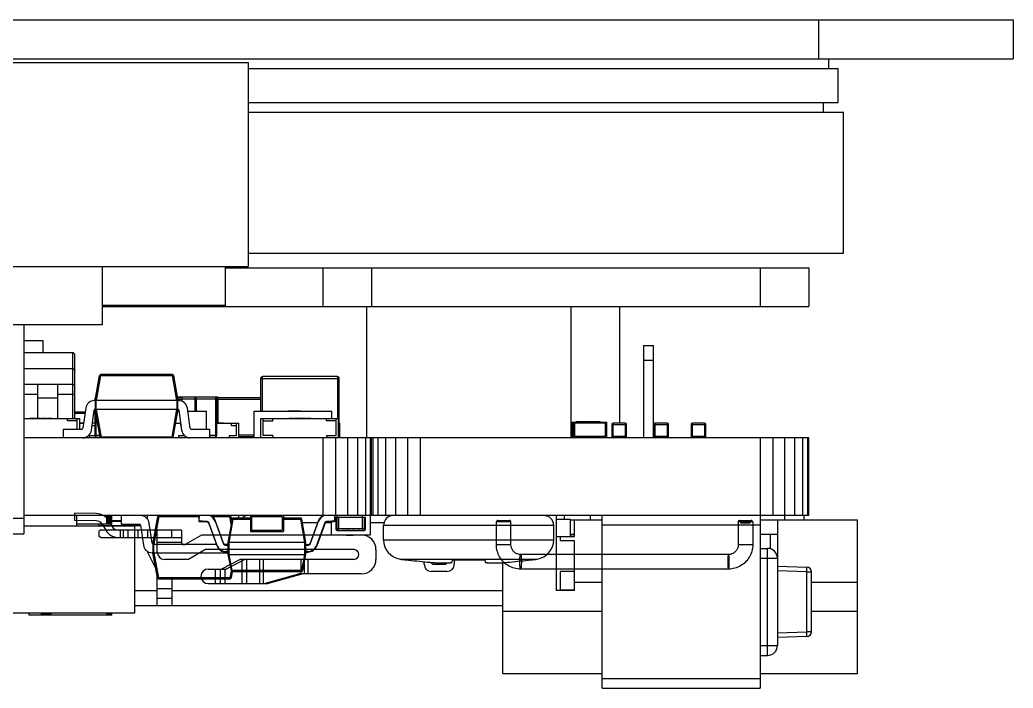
# Model space of a CAD drawing. Header units: inches. Extents: x -190 to 160, y -110 to 38.
# Drawn here: x -60.09 to -39.66, y -106.42 to -92.67 of the extents above; entities that cross this region are included whole.
import ezdxf

# ---------------------------------------------------------------- set-up
doc = ezdxf.new("R2010")
doc.units = ezdxf.units.IN
doc.header["$LTSCALE"] = 1.21
doc.header["$MEASUREMENT"] = 0
doc.layers.get('0').update_dxf_attribs({"linetype": 'CONTINUOUS'})
doc.layers.add('02___PRT_ALL_AXES', color=7, linetype='CONTINUOUS')
doc.layers.add('INTFCLR_1294190', color=7, linetype='CONTINUOUS')

msp = doc.modelspace()

# ---------------------------------------------------------------- linework, layer by layer
at = {"color": 7, "linetype": 'Continuous'}
for p, q in [((-152.059, -92.674), (-39.659, -92.674)), ((-43.659, -92.674), (-43.659, -93.474)), ((-39.659, -92.674), (-39.659, -93.474)), ((-152.059, -93.474), (-39.659, -93.474)), ((-68.124, -93.55), (-55.394, -93.55)), ((-55.394, -93.55), (-55.394, -97.749)), ((-43.459, -93.474), (-43.459, -93.674)), ((-55.394, -93.674), (-43.259, -93.674)), ((-43.259, -94.374), (-43.259, -93.674)), ((-55.394, -94.374), (-43.259, -94.374)), ((-43.559, -94.574), (-43.559, -94.374)), ((-55.394, -94.574), (-43.149, -94.574)), ((-43.149, -97.474), (-43.149, -94.574)), ((-55.394, -97.474), (-43.149, -97.474)), ((-68.124, -97.749), (-55.394, -97.749)), ((-58.394, -97.749), (-58.394, -98.949)), ((-55.869, -97.749), (-55.869, -98.549)), ((-55.859, -97.774), (-43.859, -97.774)), ((-55.859, -98.574), (-55.859, -97.774)), ((-53.859, -97.774), (-53.859, -98.574)), ((-52.859, -97.774), (-52.859, -98.574)), ((-44.859, -97.774), (-44.859, -98.574)), ((-43.859, -97.774), (-43.859, -98.574)), ((-55.869, -98.549), (-58.394, -98.549)), ((-58.394, -98.574), (-43.859, -98.574)), ((-52.959, -98.574), (-52.959, -101.274)), ((-48.759, -98.574), (-48.759, -101.274)), ((-47.759, -98.574), (-47.759, -100.969)), ((-58.394, -98.949), (-64.394, -98.949)), ((-60.009, -98.949), (-60.009, -103.249)), ((-60.009, -99.274), (-59.608, -99.274)), ((-59.608, -99.524), (-59.608, -99.274)), ((-47.259, -99.374), (-47.059, -99.374)), ((-47.259, -99.374), (-47.259, -101.274)), ((-47.059, -101.274), (-47.059, -99.374)), ((-59.009, -99.524), (-60.009, -99.524)), ((-59.009, -99.524), (-59.009, -100.874)), ((-58.959, -100.874), (-58.959, -99.574)), ((-47.259, -99.674), (-47.059, -99.674)), ((-59.009, -99.853), (-60.009, -99.853)), ((-58.54, -100.509), (-58.449, -99.99)), ((-58.429, -99.99), (-58.521, -100.509)), ((-58.449, -99.99), (-58.429, -99.99)), ((-56.952, -99.974), (-58.429, -99.974)), ((-58.429, -99.99), (-58.429, -99.974)), ((-58.429, -99.99), (-56.952, -99.99)), ((-56.952, -99.974), (-56.952, -99.99)), ((-56.86, -100.509), (-56.952, -99.99)), ((-56.952, -99.99), (-56.932, -99.99)), ((-56.932, -99.99), (-56.84, -100.509)), ((-55.139, -100.053), (-53.519, -100.053)), ((-55.139, -100.053), (-55.139, -100.724)), ((-53.559, -100.013), (-55.099, -100.013)), ((-55.099, -100.724), (-55.099, -100.013)), ((-53.559, -100.013), (-53.559, -100.874)), ((-53.519, -101.193), (-53.519, -100.053)), ((-59.009, -100.174), (-60.009, -100.174)), ((-59.719, -100.873), (-59.719, -100.174)), ((-59.319, -100.174), (-59.319, -100.874)), ((-59.009, -100.174), (-58.959, -100.179)), ((-60.009, -100.374), (-59.719, -100.374)), ((-59.719, -100.449), (-59.319, -100.449)), ((-59.319, -100.374), (-59.009, -100.374)), ((-59.009, -100.374), (-58.959, -100.372)), ((-58.558, -100.509), (-58.54, -100.509)), ((-58.551, -100.469), (-58.533, -100.469)), ((-58.551, -100.469), (-58.551, -100.509)), ((-58.54, -100.509), (-58.54, -100.689)), ((-58.54, -100.509), (-58.521, -100.509)), ((-56.86, -100.509), (-58.52, -100.509)), ((-58.52, -100.689), (-58.52, -100.509)), ((-56.86, -100.509), (-56.86, -100.689)), ((-56.86, -100.509), (-56.84, -100.509)), ((-56.76, -100.449), (-56.851, -100.449)), ((-56.846, -100.479), (-56.76, -100.479)), ((-56.84, -100.509), (-56.823, -100.509)), ((-56.84, -100.689), (-56.84, -100.509)), ((-56.009, -100.439), (-56.826, -100.439)), ((-56.826, -100.449), (-56.826, -100.439)), ((-56.76, -100.439), (-56.76, -100.521)), ((-56.76, -100.469), (-56.009, -100.469)), ((-56.49, -100.439), (-56.49, -100.724)), ((-56.46, -100.724), (-56.46, -100.469)), ((-56.066, -100.439), (-56.066, -101.259)), ((-56.036, -101.229), (-56.036, -100.469)), ((-56.009, -100.973), (-56.009, -100.439)), ((-55.139, -100.449), (-56.009, -100.449)), ((-56.009, -100.479), (-55.139, -100.479)), ((-58.736, -100.664), (-58.794, -101.077)), ((-58.619, -101.119), (-58.561, -100.706)), ((-58.551, -100.692), (-58.551, -101.229)), ((-58.44, -101.257), (-58.54, -100.689)), ((-58.54, -100.689), (-58.52, -100.689)), ((-56.86, -100.689), (-58.521, -100.689)), ((-58.521, -100.689), (-58.421, -101.257)), ((-56.96, -101.257), (-56.86, -100.689)), ((-56.84, -100.689), (-56.941, -101.257)), ((-56.86, -100.689), (-56.84, -100.689)), ((-56.847, -100.724), (-56.818, -100.724)), ((-56.82, -100.706), (-56.762, -101.119)), ((-56.586, -101.077), (-56.644, -100.664)), ((-56.636, -100.724), (-56.251, -100.724)), ((-56.251, -101.094), (-56.251, -100.724)), ((-55.271, -100.724), (-53.671, -100.724)), ((-55.271, -101.274), (-55.271, -100.724)), ((-54.32, -100.723), (-54.57, -100.723)), ((-54.57, -100.723), (-54.57, -100.724)), ((-54.55, -100.723), (-54.55, -100.724)), ((-54.488, -100.723), (-54.488, -100.724)), ((-54.41, -100.723), (-54.41, -100.724)), ((-54.386, -100.723), (-54.386, -100.724)), ((-54.32, -100.723), (-54.32, -100.724)), ((-53.671, -100.874), (-53.671, -100.724)), ((-60.009, -100.874), (-58.859, -100.874)), ((-59.88, -100.873), (-59.885, -100.873)), ((-59.885, -100.873), (-59.885, -100.874)), ((-59.783, -100.873), (-59.879, -100.873)), ((-59.879, -100.873), (-59.879, -100.874)), ((-59.834, -100.873), (-59.834, -100.874)), ((-59.786, -100.874), (-59.786, -100.873)), ((-59.783, -100.873), (-59.783, -100.874)), ((-59.666, -100.873), (-59.768, -100.873)), ((-59.768, -100.873), (-59.768, -100.874)), ((-59.717, -100.873), (-59.717, -100.874)), ((-59.666, -100.873), (-59.666, -100.874)), ((-59.65, -100.873), (-59.651, -100.873)), ((-59.651, -100.873), (-59.651, -100.874)), ((-59.551, -100.873), (-59.648, -100.873)), ((-59.648, -100.873), (-59.648, -100.874)), ((-59.605, -100.873), (-59.605, -100.874)), ((-59.551, -100.873), (-59.551, -100.874)), ((-59.433, -100.873), (-59.535, -100.873)), ((-59.535, -100.873), (-59.535, -100.874)), ((-59.484, -100.873), (-59.484, -100.874)), ((-59.433, -100.873), (-59.433, -100.874)), ((-59.109, -100.924), (-59.109, -100.874)), ((-58.909, -100.924), (-59.109, -100.924)), ((-58.748, -100.749), (-58.959, -100.749)), ((-58.959, -100.769), (-58.751, -100.769)), ((-58.909, -101.094), (-58.909, -100.874)), ((-58.859, -101.094), (-58.859, -100.874)), ((-58.568, -100.759), (-58.551, -100.759)), ((-58.551, -100.739), (-58.565, -100.739)), ((-58.521, -101.259), (-58.521, -100.798)), ((-55.134, -100.874), (-53.529, -100.874)), ((-55.134, -101.274), (-55.134, -100.874)), ((-55.084, -101.224), (-55.084, -100.874)), ((-55.084, -100.924), (-54.884, -100.924)), ((-54.884, -100.924), (-54.884, -100.874)), ((-54.555, -100.873), (-54.56, -100.873)), ((-54.56, -100.873), (-54.56, -100.874)), ((-54.453, -100.873), (-54.554, -100.873)), ((-54.554, -100.873), (-54.554, -100.874)), ((-54.509, -100.873), (-54.509, -100.874)), ((-54.461, -100.874), (-54.461, -100.873)), ((-54.458, -100.873), (-54.458, -100.874)), ((-54.456, -100.874), (-54.456, -100.873)), ((-54.453, -100.873), (-54.453, -100.874)), ((-54.336, -100.873), (-54.443, -100.873)), ((-54.443, -100.873), (-54.443, -100.874)), ((-54.392, -100.873), (-54.392, -100.874)), ((-54.341, -100.873), (-54.341, -100.874)), ((-54.336, -100.873), (-54.336, -100.874)), ((-54.325, -100.873), (-54.326, -100.873)), ((-54.326, -100.873), (-54.326, -100.874)), ((-54.22, -100.873), (-54.323, -100.873)), ((-54.323, -100.873), (-54.323, -100.874)), ((-54.28, -100.873), (-54.28, -100.874)), ((-54.225, -100.873), (-54.225, -100.874)), ((-54.22, -100.873), (-54.22, -100.874)), ((-54.103, -100.873), (-54.21, -100.873)), ((-54.21, -100.873), (-54.21, -100.874)), ((-54.159, -100.873), (-54.159, -100.874)), ((-54.108, -100.873), (-54.108, -100.874)), ((-54.103, -100.873), (-54.103, -100.874)), ((-53.784, -100.924), (-53.784, -100.874)), ((-53.584, -100.924), (-53.784, -100.924)), ((-53.584, -101.224), (-53.584, -100.874)), ((-53.534, -101.274), (-53.534, -100.874)), ((-53.529, -101.274), (-53.529, -100.874)), ((-59.19, -101.094), (-58.814, -101.094)), ((-59.19, -101.274), (-59.19, -101.094)), ((-58.78, -100.973), (-58.859, -100.973)), ((-58.859, -100.974), (-58.78, -100.974)), ((-58.819, -100.973), (-58.819, -100.974)), ((-58.551, -101.024), (-58.605, -101.024)), ((-58.551, -100.974), (-58.598, -100.974)), ((-56.891, -100.974), (-56.783, -100.974)), ((-56.78, -101.024), (-56.78, -100.991)), ((-56.776, -101.024), (-56.78, -101.024)), ((-56.567, -101.094), (-56.19, -101.094)), ((-56.19, -101.094), (-56.19, -101.274)), ((-55.994, -100.973), (-56.036, -100.973)), ((-56.036, -100.974), (-55.584, -100.974)), ((-55.994, -100.973), (-55.994, -100.974)), ((-55.903, -100.973), (-55.985, -100.973)), ((-55.985, -100.973), (-55.985, -100.974)), ((-55.944, -100.973), (-55.944, -100.974)), ((-55.903, -100.973), (-55.903, -100.974)), ((-55.734, -101.024), (-55.734, -100.974)), ((-55.634, -101.024), (-55.734, -101.024)), ((-55.634, -101.224), (-55.634, -100.974)), ((-55.584, -101.274), (-55.584, -100.974)), ((-53.509, -100.974), (-53.519, -100.974)), ((-53.509, -101.274), (-53.509, -100.974)), ((-48.729, -100.949), (-48.019, -100.949)), ((-48.729, -101.274), (-48.729, -100.949)), ((-48.699, -101.274), (-48.699, -100.949)), ((-48.044, -100.974), (-48.674, -100.974)), ((-48.674, -101.249), (-48.674, -100.974)), ((-48.649, -100.949), (-48.649, -100.974)), ((-48.648, -100.939), (-48.49, -100.939)), ((-48.648, -100.949), (-48.648, -100.939)), ((-48.599, -100.949), (-48.599, -100.974)), ((-48.569, -100.949), (-48.569, -100.939)), ((-48.561, -100.949), (-48.561, -100.939)), ((-48.533, -100.949), (-48.533, -100.939)), ((-48.524, -100.949), (-48.524, -100.939)), ((-48.524, -100.949), (-48.524, -100.939)), ((-48.49, -100.949), (-48.49, -100.939)), ((-48.487, -100.939), (-48.386, -100.939)), ((-48.487, -100.949), (-48.487, -100.939)), ((-48.436, -100.949), (-48.436, -100.939)), ((-48.386, -100.939), (-48.385, -100.939)), ((-48.386, -100.949), (-48.386, -100.939)), ((-48.385, -100.949), (-48.385, -100.939)), ((-48.372, -100.939), (-48.27, -100.939)), ((-48.372, -100.949), (-48.372, -100.939)), ((-48.37, -100.949), (-48.37, -100.939)), ((-48.325, -100.949), (-48.325, -100.939)), ((-48.276, -100.949), (-48.276, -100.939)), ((-48.27, -100.949), (-48.27, -100.939)), ((-48.27, -100.949), (-48.27, -100.939)), ((-48.257, -100.939), (-48.155, -100.939)), ((-48.257, -100.949), (-48.257, -100.939)), ((-48.205, -100.949), (-48.205, -100.939)), ((-48.155, -100.939), (-48.155, -100.939)), ((-48.155, -100.949), (-48.155, -100.939)), ((-48.155, -100.949), (-48.155, -100.939)), ((-48.119, -100.949), (-48.119, -100.974)), ((-48.069, -100.949), (-48.069, -100.974)), ((-48.044, -101.249), (-48.044, -100.974)), ((-48.019, -101.274), (-48.019, -100.949)), ((-48.019, -101.274), (-48.019, -100.949)), ((-47.916, -101), (-47.611, -101)), ((-47.916, -101), (-47.916, -101.243)), ((-47.642, -100.969), (-47.885, -100.969)), ((-47.885, -101.274), (-47.885, -100.969)), ((-47.814, -100.967), (-47.707, -100.967)), ((-47.814, -100.967), (-47.814, -100.969)), ((-47.812, -100.967), (-47.812, -100.969)), ((-47.804, -100.967), (-47.804, -100.969)), ((-47.795, -100.969), (-47.795, -100.967)), ((-47.707, -100.967), (-47.707, -100.969)), ((-47.642, -100.969), (-47.642, -101.274)), ((-47.611, -101.243), (-47.611, -101)), ((-47.051, -101), (-46.746, -101)), ((-47.051, -101), (-47.051, -101.243)), ((-46.777, -100.969), (-47.021, -100.969)), ((-47.021, -101.274), (-47.021, -100.969)), ((-46.949, -100.967), (-46.842, -100.967)), ((-46.949, -100.967), (-46.949, -100.969)), ((-46.947, -100.967), (-46.947, -100.969)), ((-46.939, -100.967), (-46.939, -100.969)), ((-46.93, -100.969), (-46.93, -100.967)), ((-46.842, -100.967), (-46.842, -100.969)), ((-46.777, -100.969), (-46.777, -101.274)), ((-46.746, -101.243), (-46.746, -101)), ((-46.284, -101), (-45.98, -101)), ((-46.284, -101), (-46.284, -101.243)), ((-46.01, -100.969), (-46.254, -100.969)), ((-46.254, -101.274), (-46.254, -100.969)), ((-46.182, -100.967), (-46.075, -100.967)), ((-46.182, -100.967), (-46.182, -100.969)), ((-46.181, -100.967), (-46.181, -100.969)), ((-46.172, -100.967), (-46.172, -100.969)), ((-46.163, -100.969), (-46.163, -100.967)), ((-46.075, -100.967), (-46.075, -100.969)), ((-46.01, -100.969), (-46.01, -101.274)), ((-45.98, -101.243), (-45.98, -101)), ((-43.859, -101.274), (-60.009, -101.274)), ((-58.659, -101.224), (-58.551, -101.224)), ((-58.659, -101.224), (-58.659, -101.274)), ((-58.445, -101.229), (-58.551, -101.229)), ((-58.521, -101.259), (-58.44, -101.259)), ((-58.459, -101.274), (-58.459, -101.259)), ((-58.459, -101.274), (-58.459, -101.259)), ((-58.421, -101.257), (-58.44, -101.257)), ((-56.96, -101.257), (-58.421, -101.257)), ((-56.941, -101.257), (-56.96, -101.257)), ((-56.83, -101.224), (-56.707, -101.224)), ((-56.83, -101.224), (-56.83, -101.274)), ((-56.63, -101.274), (-56.63, -101.267)), ((-56.036, -101.229), (-56.19, -101.229)), ((-56.19, -101.259), (-56.066, -101.259)), ((-55.784, -101.224), (-55.634, -101.224)), ((-55.784, -101.224), (-55.784, -101.274)), ((-55.271, -101.219), (-55.584, -101.219)), ((-55.584, -101.249), (-55.271, -101.249)), ((-54.884, -101.224), (-55.084, -101.224)), ((-54.884, -101.224), (-54.884, -101.274)), ((-53.85, -102.874), (-53.85, -101.274)), ((-53.784, -101.224), (-53.584, -101.224)), ((-53.784, -101.224), (-53.784, -101.274)), ((-53.589, -102.874), (-53.589, -101.274)), ((-53.519, -101.193), (-53.529, -101.193)), ((-53.345, -102.874), (-53.345, -101.274)), ((-53.137, -102.874), (-53.137, -101.274)), ((-52.976, -102.874), (-52.976, -101.274)), ((-52.876, -102.874), (-52.876, -101.274)), ((-52.858, -102.874), (-52.858, -101.274)), ((-52.824, -102.874), (-52.824, -101.274)), ((-52.723, -102.874), (-52.723, -101.274)), ((-52.563, -102.874), (-52.563, -101.274)), ((-52.354, -102.874), (-52.354, -101.274)), ((-52.111, -102.874), (-52.111, -101.274)), ((-51.85, -102.874), (-51.85, -101.274)), ((-48.044, -101.249), (-48.674, -101.249)), ((-48.599, -101.249), (-48.599, -101.274)), ((-48.599, -101.249), (-48.599, -101.274)), ((-48.399, -101.274), (-48.399, -101.249)), ((-48.119, -101.249), (-48.119, -101.274)), ((-47.611, -101.243), (-47.916, -101.243)), ((-46.746, -101.243), (-47.051, -101.243)), ((-45.98, -101.243), (-46.284, -101.243)), ((-44.859, -101.274), (-44.859, -106.424)), ((-44.598, -102.874), (-44.598, -101.274)), ((-44.354, -102.874), (-44.354, -101.274)), ((-44.146, -102.874), (-44.146, -101.274)), ((-43.985, -102.874), (-43.985, -101.274)), ((-43.885, -102.874), (-43.885, -101.274)), ((-43.859, -102.874), (-43.859, -101.274)), ((-63.509, -102.929), (-60.009, -102.929)), ((-43.859, -102.874), (-60.009, -102.874)), ((-58.922, -102.874), (-58.922, -103.094)), ((-58.298, -103.049), (-58.298, -102.874)), ((-58.277, -103.049), (-58.277, -102.874)), ((-58.258, -103.049), (-58.258, -102.874)), ((-58.241, -103.049), (-58.241, -102.874)), ((-58.227, -103.049), (-58.227, -102.874)), ((-58.215, -103.049), (-58.215, -102.874)), ((-58.206, -103.049), (-58.206, -102.874)), ((-58.2, -103.049), (-58.2, -102.874)), ((-58.197, -103.049), (-58.197, -102.874)), ((-58.197, -102.974), (-58.002, -102.974)), ((-58.002, -103.054), (-58.002, -102.874)), ((-57.465, -102.946), (-57.465, -102.874)), ((-57.352, -103.459), (-57.252, -102.89)), ((-57.232, -102.89), (-57.332, -103.459)), ((-57.252, -102.89), (-57.232, -102.89)), ((-57.232, -102.89), (-56.407, -102.89)), ((-56.407, -102.874), (-56.412, -102.984)), ((-56.403, -102.994), (-56.396, -102.874)), ((-56.137, -102.89), (-55.772, -102.89)), ((-55.724, -102.945), (-55.809, -103.424)), ((-55.784, -103.424), (-55.7, -102.945)), ((-55.743, -103.052), (-55.772, -102.89)), ((-55.772, -102.89), (-55.752, -102.89)), ((-55.752, -102.89), (-55.733, -102.996)), ((-55.724, -102.945), (-55.7, -102.945)), ((-55.349, -102.924), (-55.7, -102.924)), ((-55.7, -102.945), (-55.7, -102.924)), ((-55.7, -102.945), (-55.349, -102.945)), ((-55.593, -102.874), (-55.593, -102.924)), ((-55.349, -102.874), (-55.349, -103.199)), ((-55.349, -102.874), (-55.349, -103.199)), ((-54.694, -102.899), (-55.324, -102.899)), ((-55.324, -102.899), (-55.324, -103.174)), ((-55.249, -102.874), (-55.249, -102.899)), ((-55.002, -102.874), (-55.002, -102.899)), ((-54.835, -102.874), (-54.835, -102.899)), ((-54.769, -102.899), (-54.769, -102.874)), ((-54.769, -102.874), (-54.769, -102.899)), ((-54.694, -102.899), (-54.694, -103.174)), ((-54.669, -102.874), (-54.669, -103.199)), ((-54.318, -102.924), (-54.669, -102.924)), ((-54.669, -102.945), (-54.318, -102.945)), ((-54.318, -102.924), (-54.318, -102.945)), ((-54.318, -102.945), (-54.233, -103.424)), ((-54.318, -102.945), (-54.293, -102.945)), ((-54.209, -103.424), (-54.293, -102.945)), ((-53.621, -102.874), (-53.615, -102.994)), ((-53.605, -102.984), (-53.611, -102.874)), ((-53.59, -102.904), (-52.981, -102.904)), ((-53.59, -102.904), (-53.59, -103.148)), ((-53.56, -103.179), (-53.56, -102.874)), ((-53.529, -103.179), (-53.529, -102.904)), ((-53.042, -103.179), (-53.042, -102.874)), ((-53.011, -102.904), (-53.011, -103.179)), ((-52.981, -103.148), (-52.981, -102.904)), ((-52.886, -102.874), (-52.886, -103.274)), ((-49.059, -102.874), (-49.059, -104.414)), ((-49.059, -102.944), (-48.768, -102.944)), ((-48.889, -102.944), (-48.889, -102.874)), ((-48.768, -102.944), (-48.768, -103.304)), ((-48.768, -102.964), (-48.109, -102.964)), ((-48.679, -103.304), (-48.679, -102.964)), ((-48.359, -102.874), (-48.359, -102.964)), ((-48.109, -106.424), (-48.109, -102.874)), ((-45.285, -102.974), (-45.045, -102.974)), ((-44.859, -102.964), (-42.859, -102.964)), ((-44.509, -102.964), (-44.509, -105.549)), ((-44.359, -102.874), (-44.359, -102.964)), ((-43.965, -102.874), (-43.965, -102.964)), ((-42.859, -106.124), (-42.859, -102.964)), ((-57.722, -103.094), (-60.009, -103.094)), ((-58.197, -103.049), (-58.922, -103.049)), ((-58.465, -103.049), (-58.465, -103.094)), ((-57.606, -103.086), (-58.465, -103.086)), ((-58.197, -102.986), (-58.002, -102.986)), ((-57.626, -103.054), (-58.002, -103.054)), ((-57.722, -104.874), (-57.722, -103.094)), ((-57.606, -103.071), (-57.548, -103.484)), ((-57.372, -103.442), (-57.43, -103.029)), ((-56.253, -102.992), (-56.412, -102.984)), ((-56.403, -102.994), (-56.253, -103.002)), ((-56.253, -102.992), (-56.253, -103.002)), ((-56.205, -103.038), (-56.195, -103.035)), ((-56.205, -103.038), (-56.04, -103.489)), ((-56.031, -103.486), (-56.195, -103.035)), ((-56.073, -102.99), (-56.064, -102.987)), ((-56.073, -102.99), (-55.909, -103.441)), ((-55.9, -103.438), (-56.064, -102.987)), ((-55.324, -103.174), (-54.694, -103.174)), ((-55.299, -103.199), (-55.299, -103.174)), ((-55.249, -103.174), (-55.249, -103.199)), ((-54.769, -103.174), (-54.769, -103.199)), ((-54.719, -103.199), (-54.719, -103.174)), ((-53.968, -103.024), (-54.279, -103.024)), ((-53.954, -102.987), (-54.118, -103.438)), ((-54.109, -103.441), (-53.945, -102.99)), ((-53.823, -103.035), (-53.987, -103.486)), ((-53.977, -103.489), (-53.813, -103.038)), ((-53.954, -102.987), (-53.945, -102.99)), ((-53.823, -103.035), (-53.813, -103.038)), ((-53.686, -103.024), (-53.805, -103.024)), ((-53.605, -102.984), (-53.765, -102.992)), ((-53.764, -103.002), (-53.765, -102.992)), ((-53.764, -103.002), (-53.615, -102.994)), ((-53.686, -102.998), (-53.686, -103.274)), ((-52.981, -103.148), (-53.59, -103.148)), ((-53.56, -103.179), (-53.011, -103.179)), ((-53.467, -103.179), (-53.467, -103.181)), ((-53.43, -103.179), (-53.43, -103.181)), ((-53.393, -103.181), (-53.393, -103.179)), ((-53.369, -103.179), (-53.369, -103.181)), ((-53.366, -103.181), (-53.366, -103.179)), ((-53.329, -103.181), (-53.329, -103.179)), ((-53.292, -103.181), (-53.292, -103.179)), ((-53.262, -103.179), (-53.262, -103.181)), ((-53.225, -103.179), (-53.225, -103.181)), ((-53.188, -103.181), (-53.188, -103.179)), ((-53.16, -103.181), (-53.16, -103.179)), ((-53.151, -103.181), (-53.151, -103.179)), ((-53.114, -103.181), (-53.114, -103.179)), ((-53.097, -103.179), (-53.097, -103.181)), ((-53.086, -103.181), (-53.086, -103.179)), ((-52.602, -103.024), (-52.886, -103.024)), ((-52.609, -103.074), (-49.109, -103.074)), ((-52.609, -103.374), (-52.609, -103.074)), ((-49.109, -103.374), (-49.109, -103.074)), ((-44.859, -103.074), (-48.109, -103.074)), ((-45.264, -103.025), (-45.067, -103.025)), ((-63.509, -103.249), (-60.009, -103.249)), ((-55.349, -103.199), (-54.669, -103.199)), ((-55.213, -103.199), (-55.213, -103.209)), ((-54.805, -103.209), (-55.213, -103.209)), ((-55.21, -103.199), (-55.21, -103.209)), ((-55.197, -103.199), (-55.197, -103.209)), ((-55.174, -103.199), (-55.174, -103.209)), ((-55.163, -103.199), (-55.163, -103.209)), ((-55.137, -103.199), (-55.137, -103.209)), ((-55.086, -103.199), (-55.086, -103.209)), ((-55.035, -103.199), (-55.035, -103.209)), ((-55.022, -103.199), (-55.022, -103.209)), ((-54.92, -103.199), (-54.92, -103.209)), ((-54.907, -103.199), (-54.907, -103.209)), ((-54.855, -103.199), (-54.855, -103.209)), ((-54.805, -103.199), (-54.805, -103.209)), ((-52.886, -103.274), (-53.686, -103.274)), ((-53.393, -103.181), (-53.467, -103.181)), ((-53.381, -103.275), (-53.381, -103.274)), ((-53.381, -103.275), (-53.231, -103.275)), ((-53.292, -103.181), (-53.369, -103.181)), ((-53.342, -103.275), (-53.342, -103.274)), ((-53.311, -103.275), (-53.311, -103.274)), ((-53.311, -103.274), (-53.311, -103.275)), ((-53.277, -103.275), (-53.277, -103.274)), ((-53.188, -103.181), (-53.262, -103.181)), ((-53.231, -103.275), (-53.231, -103.274)), ((-53.086, -103.181), (-53.16, -103.181)), ((-49.059, -103.304), (-48.679, -103.304)), ((-48.979, -103.304), (-48.979, -103.392)), ((-48.679, -103.264), (-48.768, -103.264)), ((-48.759, -103.304), (-48.759, -103.264)), ((-48.759, -103.294), (-48.679, -103.294)), ((-44.509, -103.264), (-44.859, -103.264)), ((-44.659, -103.264), (-44.659, -103.549)), ((-57.352, -103.459), (-57.352, -103.639)), ((-57.332, -103.459), (-57.352, -103.459)), ((-57.332, -103.459), (-56.051, -103.459)), ((-57.332, -103.639), (-57.332, -103.459)), ((-56.031, -103.486), (-56.04, -103.489)), ((-55.9, -103.438), (-55.909, -103.441)), ((-55.885, -103.459), (-55.809, -103.459)), ((-55.809, -103.474), (-55.848, -103.474)), ((-55.848, -103.484), (-55.848, -103.474)), ((-55.848, -103.484), (-55.809, -103.484)), ((-55.809, -103.424), (-55.809, -103.674)), ((-55.809, -103.424), (-55.784, -103.424)), ((-54.234, -103.424), (-55.784, -103.424)), ((-55.784, -103.674), (-55.784, -103.424)), ((-54.234, -103.424), (-54.234, -103.674)), ((-54.233, -103.424), (-54.209, -103.424)), ((-54.209, -103.674), (-54.209, -103.424)), ((-54.17, -103.474), (-54.209, -103.474)), ((-54.209, -103.484), (-54.17, -103.484)), ((-54.17, -103.474), (-54.17, -103.484)), ((-54.109, -103.441), (-54.118, -103.438)), ((-53.977, -103.489), (-53.987, -103.486)), ((-48.679, -103.392), (-48.979, -103.392)), ((-48.679, -104.414), (-48.679, -103.392)), ((-44.859, -103.549), (-44.709, -103.549)), ((-44.709, -105.749), (-44.709, -103.549)), ((-57.465, -103.611), (-57.465, -103.624)), ((-57.465, -103.624), (-57.294, -103.967)), ((-57.352, -103.639), (-57.37, -103.639)), ((-57.26, -104.157), (-57.352, -103.639)), ((-57.332, -103.639), (-57.352, -103.639)), ((-57.332, -103.639), (-55.809, -103.639)), ((-57.332, -103.639), (-57.241, -104.157)), ((-55.809, -103.614), (-55.848, -103.614)), ((-55.848, -103.624), (-55.848, -103.614)), ((-55.848, -103.624), (-55.809, -103.624)), ((-55.809, -103.674), (-55.745, -104.004)), ((-55.809, -103.674), (-55.784, -103.674)), ((-55.784, -103.674), (-54.234, -103.674)), ((-55.72, -104.004), (-55.784, -103.674)), ((-54.233, -103.674), (-54.298, -104.004)), ((-54.273, -104.004), (-54.209, -103.674)), ((-54.233, -103.674), (-54.209, -103.674)), ((-54.17, -103.614), (-54.209, -103.614)), ((-54.209, -103.624), (-54.17, -103.624)), ((-54.17, -103.614), (-54.17, -103.624)), ((-52.143, -103.787), (-52.142, -103.782)), ((-51.201, -103.83), (-51.192, -103.782)), ((-51.155, -103.783), (-51.155, -103.874)), ((-50.525, -103.782), (-50.517, -103.83)), ((-49.575, -103.782), (-49.574, -103.787)), ((-44.859, -103.749), (-44.509, -103.749)), ((-44.509, -103.674), (-44.525, -103.674)), ((-51.775, -103.874), (-51.775, -103.824)), ((-51.605, -103.874), (-51.644, -103.835)), ((-51.605, -103.874), (-51.325, -103.874)), ((-51.299, -103.847), (-51.325, -103.874)), ((-50.159, -106.124), (-50.159, -103.841)), ((-44.509, -103.913), (-43.905, -103.934)), ((-43.905, -104.034), (-43.905, -103.934)), ((-57.265, -104.724), (-57.265, -104.129)), ((-57.241, -104.157), (-57.26, -104.157)), ((-55.763, -104.157), (-57.241, -104.157)), ((-57.241, -104.174), (-57.241, -104.157)), ((-57.241, -104.174), (-55.763, -104.174)), ((-56.965, -104.174), (-56.965, -104.724)), ((-55.763, -104.157), (-55.738, -104.016)), ((-55.763, -104.157), (-55.763, -104.174)), ((-55.743, -104.157), (-55.763, -104.157)), ((-55.72, -104.004), (-55.745, -104.004)), ((-55.72, -104.024), (-55.743, -104.157)), ((-54.298, -104.004), (-55.72, -104.004)), ((-55.72, -104.024), (-55.72, -104.004)), ((-55.72, -104.024), (-54.298, -104.024)), ((-54.298, -104.004), (-54.298, -104.024)), ((-54.273, -104.004), (-54.298, -104.004)), ((-51.305, -104.024), (-51.625, -104.024)), ((-48.679, -104.024), (-48.979, -104.024)), ((-48.979, -104.024), (-48.979, -104.404)), ((-43.905, -104.034), (-44.509, -104.013)), ((-43.905, -104.034), (-43.809, -104.034)), ((-43.905, -105.264), (-43.905, -104.034)), ((-43.809, -105.264), (-43.809, -104.034)), ((-57.265, -104.374), (-56.965, -104.374)), ((-48.979, -104.404), (-48.679, -104.404)), ((-48.679, -104.244), (-48.109, -104.244)), ((-43.809, -104.244), (-42.859, -104.244)), ((-57.265, -104.424), (-57.722, -104.424)), ((-57.265, -104.574), (-56.965, -104.574)), ((-50.159, -104.424), (-56.965, -104.424)), ((-48.679, -104.414), (-49.059, -104.414)), ((-57.722, -104.724), (-50.159, -104.724)), ((-66.222, -104.874), (-57.722, -104.874)), ((-59.899, -104.924), (-59.899, -104.874)), ((-58.197, -104.924), (-59.899, -104.924)), ((-59.648, -104.924), (-59.648, -104.874)), ((-59.619, -104.924), (-59.619, -104.874)), ((-59.59, -104.924), (-59.59, -104.874)), ((-59.567, -104.924), (-59.567, -104.874)), ((-59.553, -104.924), (-59.553, -104.874)), ((-59.55, -104.924), (-59.55, -104.874)), ((-59.548, -104.924), (-59.548, -104.874)), ((-59.542, -104.924), (-59.542, -104.874)), ((-59.532, -104.924), (-59.532, -104.874)), ((-59.52, -104.924), (-59.52, -104.874)), ((-59.505, -104.924), (-59.505, -104.874)), ((-59.488, -104.924), (-59.488, -104.874)), ((-59.469, -104.924), (-59.469, -104.874)), ((-59.449, -104.924), (-59.449, -104.874)), ((-58.298, -104.924), (-58.298, -104.874)), ((-58.277, -104.924), (-58.277, -104.874)), ((-58.258, -104.924), (-58.258, -104.874)), ((-58.241, -104.924), (-58.241, -104.874)), ((-58.227, -104.924), (-58.227, -104.874)), ((-58.215, -104.924), (-58.215, -104.874)), ((-58.206, -104.924), (-58.206, -104.874)), ((-58.2, -104.924), (-58.2, -104.874)), ((-58.197, -104.924), (-58.197, -104.874)), ((-48.109, -104.844), (-50.159, -104.844)), ((-42.859, -104.844), (-43.809, -104.844)), ((-44.509, -105.285), (-43.905, -105.264)), ((-43.905, -105.364), (-44.509, -105.385)), ((-43.809, -105.264), (-43.905, -105.264)), ((-43.905, -105.364), (-43.905, -105.264)), ((-44.859, -105.549), (-44.509, -105.549)), ((-44.859, -105.749), (-44.709, -105.749)), ((-50.159, -106.124), (-48.109, -106.124)), ((-48.109, -106.224), (-44.859, -106.224)), ((-44.859, -106.124), (-42.859, -106.124)), ((-48.109, -106.424), (-44.859, -106.424))]:
    msp.add_line(p, q, dxfattribs=at)
for centre, radius, start, end in [((-59.009, -99.574), 0.05, 0, 90), ((-58.429, -99.994), 0.02, 90, 170), ((-56.952, -99.994), 0.02, 10, 90), ((-55.099, -100.053), 0.04, 90, 180), ((-53.559, -100.053), 0.04, 0, 90), ((-58.558, -100.689), 0.18, 90, 172), ((-58.521, -100.469), 0.03, 103.4129, 180), ((-56.826, -100.469), 0.03, 90, 137.929), ((-56.823, -100.689), 0.18, 8, 90), ((-56.49, -100.469), 0.03, 0, 90), ((-56.066, -100.469), 0.03, 0, 90), ((-58.541, -100.709), 0.02, 88.8644, 172), ((-56.84, -100.709), 0.02, 8, 91.1356), ((-58.814, -101.074), 0.02, 270, 352), ((-58.797, -101.094), 0.18, 270, 352), ((-56.584, -101.094), 0.18, 188, 270), ((-56.567, -101.074), 0.02, 188, 270), ((-47.885, -101), 0.0305, 90, 180), ((-47.642, -101), 0.0305, 0, 90), ((-47.021, -101), 0.0305, 90, 180), ((-46.777, -101), 0.0305, 0, 90), ((-46.254, -101), 0.0305, 90, 180), ((-46.01, -101), 0.0305, 0, 90), ((-58.521, -101.229), 0.03, 180, 270), ((-56.066, -101.229), 0.03, 270, 0), ((-53.559, -101.193), 0.04, 318.7595, 0), ((-47.885, -101.243), 0.0305, 180, 270), ((-47.642, -101.243), 0.0305, 270, 0), ((-47.021, -101.243), 0.0305, 180, 270), ((-46.777, -101.243), 0.0305, 270, 0), ((-46.254, -101.243), 0.0305, 180, 270), ((-46.01, -101.243), 0.0305, 270, 0), ((-57.608, -103.054), 0.18, 8, 90), ((-56.256, -103.057), 0.195, 20, 69.9948), ((-56.256, -103.057), 0.205, 20, 63.519), ((-55.7, -102.949), 0.025, 90, 170), ((-55.395, -103.054), 0.18, 90, 133.5063), ((-54.318, -102.949), 0.025, 10, 90), ((-53.762, -103.057), 0.205, 116.481, 160), ((-53.762, -103.057), 0.195, 110.0052, 160), ((-53.56, -102.904), 0.0305, 168.75, 180), ((-52.409, -103.074), 0.2, 105, 180), ((-49.309, -103.074), 0.2, 0, 90), ((-45.285, -103.004), 0.03, 315, 90.0155), ((-45.045, -103.004), 0.03, 89.9845, 225), ((-57.626, -103.074), 0.02, 8, 90), ((-56.402, -102.984), 0.01, 177, 267), ((-56.256, -103.057), 0.065, 20, 87), ((-56.256, -103.057), 0.055, 20, 87), ((-53.762, -103.057), 0.065, 93, 160), ((-53.762, -103.057), 0.055, 93, 160), ((-53.615, -102.984), 0.01, 273, 3), ((-53.56, -103.148), 0.0305, 180, 270), ((-53.011, -103.148), 0.0305, 270, 0), ((-57.37, -103.459), 0.18, 188, 270), ((-57.352, -103.439), 0.02, 188, 271.1356), ((-55.848, -103.419), 0.205, 200, 270), ((-55.848, -103.419), 0.195, 200, 270), ((-55.848, -103.419), 0.065, 200, 270), ((-55.848, -103.419), 0.055, 200, 270), ((-54.17, -103.419), 0.055, 270, 340), ((-54.17, -103.419), 0.065, 270, 340), ((-54.17, -103.419), 0.195, 270, 340), ((-54.17, -103.419), 0.205, 270, 340), ((-44.709, -103.749), 0.2, 0, 90), ((-50.859, -94.311), 9.563, 261.5272, 262.279), ((-50.859, -94.254), 9.613, 262.3278, 264.9289), ((-50.859, -94.082), 9.705, 268.0295, 271.9705), ((-50.858, -94.254), 9.613, 275.0711, 277.6722), ((-50.859, -94.311), 9.563, 277.721, 278.4728), ((-51.625, -103.874), 0.15, 180, 270), ((-51.305, -103.874), 0.15, 270, 360), ((-43.909, -104.034), 0.1, 0, 88), ((-57.241, -104.154), 0.02, 190, 270), ((-55.763, -104.154), 0.02, 270, 350), ((-55.72, -103.999), 0.025, 191, 270), ((-54.298, -103.999), 0.025, 270, 349), ((-43.909, -105.264), 0.1, 272, 0), ((-44.709, -105.549), 0.2, 270, 0)]:
    msp.add_arc(centre, radius, start, end, dxfattribs=at)
for centre, start_param, end_param in [((-55.784, -103.803), 0, 0.018208), ((-54.234, -103.803), -0.018208, 0)]:
    msp.add_ellipse(centre, major_axis=(0, 0.129), ratio=0.19438, start_param=start_param, end_param=end_param, dxfattribs=at)
for points, knots in [([(-59.009, -99.853), (-59.002, -99.853), (-58.99, -99.854), (-58.973, -99.861), (-58.962, -99.87), (-58.959, -99.879), (-58.959, -99.883)], [0, 0, 0, 0, 0.31478, 0.592549, 0.816774, 1, 1, 1, 1]), ([(-51.709, -103.83), (-51.676, -103.833), (-51.612, -103.838), (-51.518, -103.844), (-51.432, -103.847), (-51.357, -103.849), (-51.301, -103.848), (-51.265, -103.846), (-51.243, -103.844), (-51.226, -103.841), (-51.215, -103.839), (-51.208, -103.836), (-51.204, -103.834), (-51.201, -103.832), (-51.201, -103.83)], [0, 0, 0, 0, 0.19278, 0.377802, 0.548279, 0.697896, 0.821142, 0.871465, 0.913676, 0.947479, 0.972758, 0.982264, 0.989796, 1, 1, 1, 1]), ([(-50.517, -103.83), (-50.516, -103.832), (-50.514, -103.834), (-50.51, -103.836), (-50.503, -103.839), (-50.492, -103.841), (-50.474, -103.844), (-50.453, -103.846), (-50.416, -103.848), (-50.361, -103.849), (-50.285, -103.847), (-50.199, -103.844), (-50.106, -103.838), (-50.042, -103.833), (-50.009, -103.83)], [0, 0, 0, 0, 0.010205, 0.017738, 0.027246, 0.052529, 0.086338, 0.128556, 0.178889, 0.302157, 0.451802, 0.622302, 0.807323, 1, 1, 1, 1])]:
    msp.add_open_spline(points, degree=3, knots=knots, dxfattribs=at)
for points in [[(-55.784, -103.424), (-55.784, -103.424), (-55.784, -103.424), (-55.784, -103.424)], [(-54.233, -103.424), (-54.234, -103.424), (-54.234, -103.424), (-54.234, -103.424)]]:
    msp.add_open_spline(points, degree=3, dxfattribs=at)
at = {"layer": '02___PRT_ALL_AXES', "color": 7, "linetype": 'Continuous'}
for p, q in [((-52.609, -103.374), (-49.109, -103.374)), ((-52.268, -103.77), (-49.45, -103.77))]:
    msp.add_line(p, q, dxfattribs=at)
for centre, start, end in [((-52.209, -103.374), 180, 261.5272), ((-49.509, -103.374), 278.4728, 0)]:
    msp.add_arc(centre, 0.4, start, end, dxfattribs=at)
at = {"layer": 'INTFCLR_1294190', "color": 6, "linetype": 'Continuous'}
for p, q in [((-58.965, -102.824), (-58.968, -102.974)), ((-58.52, -102.982), (-58.968, -102.974)), ((-58.518, -102.832), (-58.965, -102.824)), ((-58.435, -103.174), (-58.465, -103.204)), ((-57.266, -103.174), (-58.435, -103.174)), ((-58.393, -103.057), (-58.325, -103.174)), ((-58.263, -102.982), (-58.195, -103.099)), ((-58.025, -103.174), (-58.025, -103.324)), ((-57.965, -103.174), (-57.965, -103.324)), ((-57.865, -103.324), (-57.865, -103.174)), ((-57.665, -103.174), (-57.665, -103.324)), ((-57.465, -103.174), (-57.465, -103.324)), ((-57.265, -103.178), (-57.267, -103.175)), ((-56.765, -103.174), (-57.265, -103.174)), ((-57.265, -103.624), (-57.265, -103.178)), ((-56.965, -103.324), (-56.965, -103.174)), ((-56.765, -103.174), (-56.765, -103.424)), ((-49.988, -103.004), (-50.288, -103.004)), ((-50.288, -103.474), (-50.288, -103.004)), ((-49.988, -103.474), (-49.988, -103.004)), ((-45.015, -103.004), (-45.315, -103.004)), ((-45.315, -103.004), (-45.315, -103.474)), ((-45.015, -103.004), (-45.015, -103.474)), ((-58.465, -103.204), (-58.465, -103.294)), ((-58.435, -103.324), (-58.465, -103.294)), ((-58.435, -103.324), (-56.765, -103.324)), ((-56.356, -103.274), (-56.69, -103.467)), ((-53.065, -103.274), (-56.356, -103.274)), ((-56.765, -103.424), (-57.265, -103.424)), ((-56.275, -103.574), (-56.622, -103.774)), ((-53.215, -103.574), (-56.275, -103.574)), ((-52.765, -103.574), (-52.765, -103.774)), ((-49.988, -103.474), (-50.288, -103.474)), ((-45.015, -103.474), (-45.315, -103.474)), ((-56.622, -103.774), (-57.115, -103.774)), ((-55.56, -103.774), (-55.944, -103.974)), ((-55.464, -103.774), (-55.848, -103.974)), ((-53.215, -103.774), (-55.56, -103.774)), ((-55.521, -103.774), (-55.521, -104.274)), ((-55.425, -103.774), (-55.425, -104.274)), ((-55.151, -104.274), (-55.151, -103.774)), ((-55.082, -104.274), (-55.082, -103.774)), ((-54.303, -104.074), (-54.303, -103.774)), ((-54.234, -104.074), (-54.234, -103.774)), ((-54.165, -103.774), (-54.165, -104.074)), ((-45.514, -103.674), (-49.79, -103.674)), ((-56.215, -103.974), (-55.848, -103.974)), ((-56.065, -104.274), (-56.065, -103.974)), ((-55.97, -103.974), (-55.97, -104.274)), ((-55.874, -103.974), (-55.874, -104.274)), ((-45.514, -103.974), (-49.79, -103.974)), ((-55.062, -104.274), (-54.351, -104.074)), ((-54.993, -104.274), (-54.282, -104.074)), ((-53.065, -104.074), (-54.351, -104.074)), ((-56.215, -104.274), (-54.993, -104.274))]:
    msp.add_line(p, q, dxfattribs=at)
at = {"layer": 'INTFCLR_1294190', "color": 7, "linetype": 'Continuous'}
for p, q in [((-50.258, -102.974), (-50.018, -102.974)), ((-45.285, -102.974), (-45.045, -102.974)), ((-57.266, -103.174), (-57.265, -103.174)), ((-57.266, -103.176), (-57.265, -103.174)), ((-45.024, -102.983), (-45.307, -102.983))]:
    msp.add_line(p, q, dxfattribs=at)
at = {"layer": 'INTFCLR_1294190', "color": 6, "linetype": 'Continuous'}
for centre, radius, start, end in [((-58.523, -103.132), 0.3, 30, 89), ((-50.258, -103.004), 0.03, 89.9996, 180), ((-50.018, -103.004), 0.03, 360, 90.0004), ((-58.523, -103.132), 0.15, 30, 89), ((-58.065, -103.024), 0.3, 210, 270), ((-58.065, -103.024), 0.15, 210, 270), ((-45.285, -103.004), 0.03, 135, 180), ((-45.045, -103.004), 0.03, 360, 45), ((-53.065, -103.574), 0.3, 360, 90), ((-56.715, -103.424), 0.05, 180, 300), ((-53.215, -103.674), 0.1, 270, 90), ((-57.115, -103.624), 0.15, 180, 270), ((-53.065, -103.774), 0.3, 270, 360), ((-56.215, -104.124), 0.15, 90, 270)]:
    msp.add_arc(centre, radius, start, end, dxfattribs=at)
at = {"layer": 'INTFCLR_1294190', "color": 7, "linetype": 'Continuous'}
for centre, start, end in [((-45.285, -103.004), 89.9995, 135), ((-45.045, -103.004), 45, 90.0006)]:
    msp.add_arc(centre, 0.03, start, end, dxfattribs=at)
at = {"layer": 'INTFCLR_1294190', "color": 6, "linetype": 'Continuous'}
for points, knots in [([(-49.79, -103.974), (-49.833, -103.974), (-49.92, -103.962), (-50.042, -103.912), (-50.146, -103.832), (-50.226, -103.727), (-50.277, -103.605), (-50.288, -103.518), (-50.288, -103.474)], [0, 0, 0, 0, 0.166233, 0.332593, 0.499152, 0.665948, 0.832926, 1, 1, 1, 1]), ([(-49.79, -103.674), (-49.811, -103.674), (-49.853, -103.667), (-49.909, -103.638), (-49.953, -103.593), (-49.982, -103.537), (-49.988, -103.495), (-49.988, -103.474)], [0, 0, 0, 0, 0.199899, 0.399818, 0.599797, 0.799862, 1, 1, 1, 1]), ([(-45.015, -103.474), (-45.015, -103.518), (-45.027, -103.605), (-45.077, -103.727), (-45.157, -103.832), (-45.262, -103.912), (-45.383, -103.962), (-45.47, -103.974), (-45.514, -103.974)], [0, 0, 0, 0, 0.1671, 0.334073, 0.500848, 0.667386, 0.833742, 1, 1, 1, 1]), ([(-45.315, -103.474), (-45.315, -103.495), (-45.322, -103.537), (-45.35, -103.593), (-45.395, -103.638), (-45.451, -103.667), (-45.493, -103.674), (-45.514, -103.674)], [0, 0, 0, 0, 0.200127, 0.400198, 0.600189, 0.800113, 1, 1, 1, 1]), ([(-49.806, -103.824), (-49.806, -103.809), (-49.805, -103.779), (-49.803, -103.739), (-49.8, -103.705), (-49.797, -103.687), (-49.793, -103.674), (-49.79, -103.674)], [0, 0, 0, 0, 0.304702, 0.57993, 0.799232, 0.942185, 1, 1, 1, 1]), ([(-49.79, -103.674), (-49.787, -103.674), (-49.783, -103.687), (-49.78, -103.705), (-49.777, -103.739), (-49.775, -103.779), (-49.774, -103.809), (-49.774, -103.824)], [0, 0, 0, 0, 0.057815, 0.200768, 0.42007, 0.695298, 1, 1, 1, 1]), ([(-45.514, -103.674), (-45.516, -103.674), (-45.52, -103.687), (-45.524, -103.705), (-45.527, -103.739), (-45.529, -103.779), (-45.529, -103.809), (-45.529, -103.824)], [0, 0, 0, 0, 0.057815, 0.200768, 0.42007, 0.695298, 1, 1, 1, 1]), ([(-45.498, -103.824), (-45.498, -103.809), (-45.498, -103.779), (-45.5, -103.739), (-45.503, -103.705), (-45.507, -103.687), (-45.511, -103.674), (-45.514, -103.674)], [0, 0, 0, 0, 0.304702, 0.57993, 0.799232, 0.942185, 1, 1, 1, 1]), ([(-49.79, -103.974), (-49.793, -103.974), (-49.797, -103.961), (-49.8, -103.943), (-49.803, -103.909), (-49.805, -103.869), (-49.806, -103.839), (-49.806, -103.824)], [0, 0, 0, 0, 0.057815, 0.200768, 0.42007, 0.695298, 1, 1, 1, 1]), ([(-49.774, -103.824), (-49.774, -103.839), (-49.775, -103.869), (-49.777, -103.909), (-49.78, -103.943), (-49.783, -103.961), (-49.787, -103.974), (-49.79, -103.974)], [0, 0, 0, 0, 0.304702, 0.57993, 0.799232, 0.942185, 1, 1, 1, 1]), ([(-45.529, -103.824), (-45.529, -103.839), (-45.529, -103.869), (-45.527, -103.909), (-45.524, -103.943), (-45.52, -103.961), (-45.516, -103.974), (-45.514, -103.974)], [0, 0, 0, 0, 0.304702, 0.57993, 0.799232, 0.942185, 1, 1, 1, 1]), ([(-45.514, -103.974), (-45.511, -103.974), (-45.507, -103.961), (-45.503, -103.943), (-45.5, -103.909), (-45.498, -103.869), (-45.498, -103.839), (-45.498, -103.824)], [0, 0, 0, 0, 0.057815, 0.200768, 0.42007, 0.695298, 1, 1, 1, 1])]:
    msp.add_open_spline(points, degree=3, knots=knots, dxfattribs=at)

doc.saveas('drawing.dxf')
